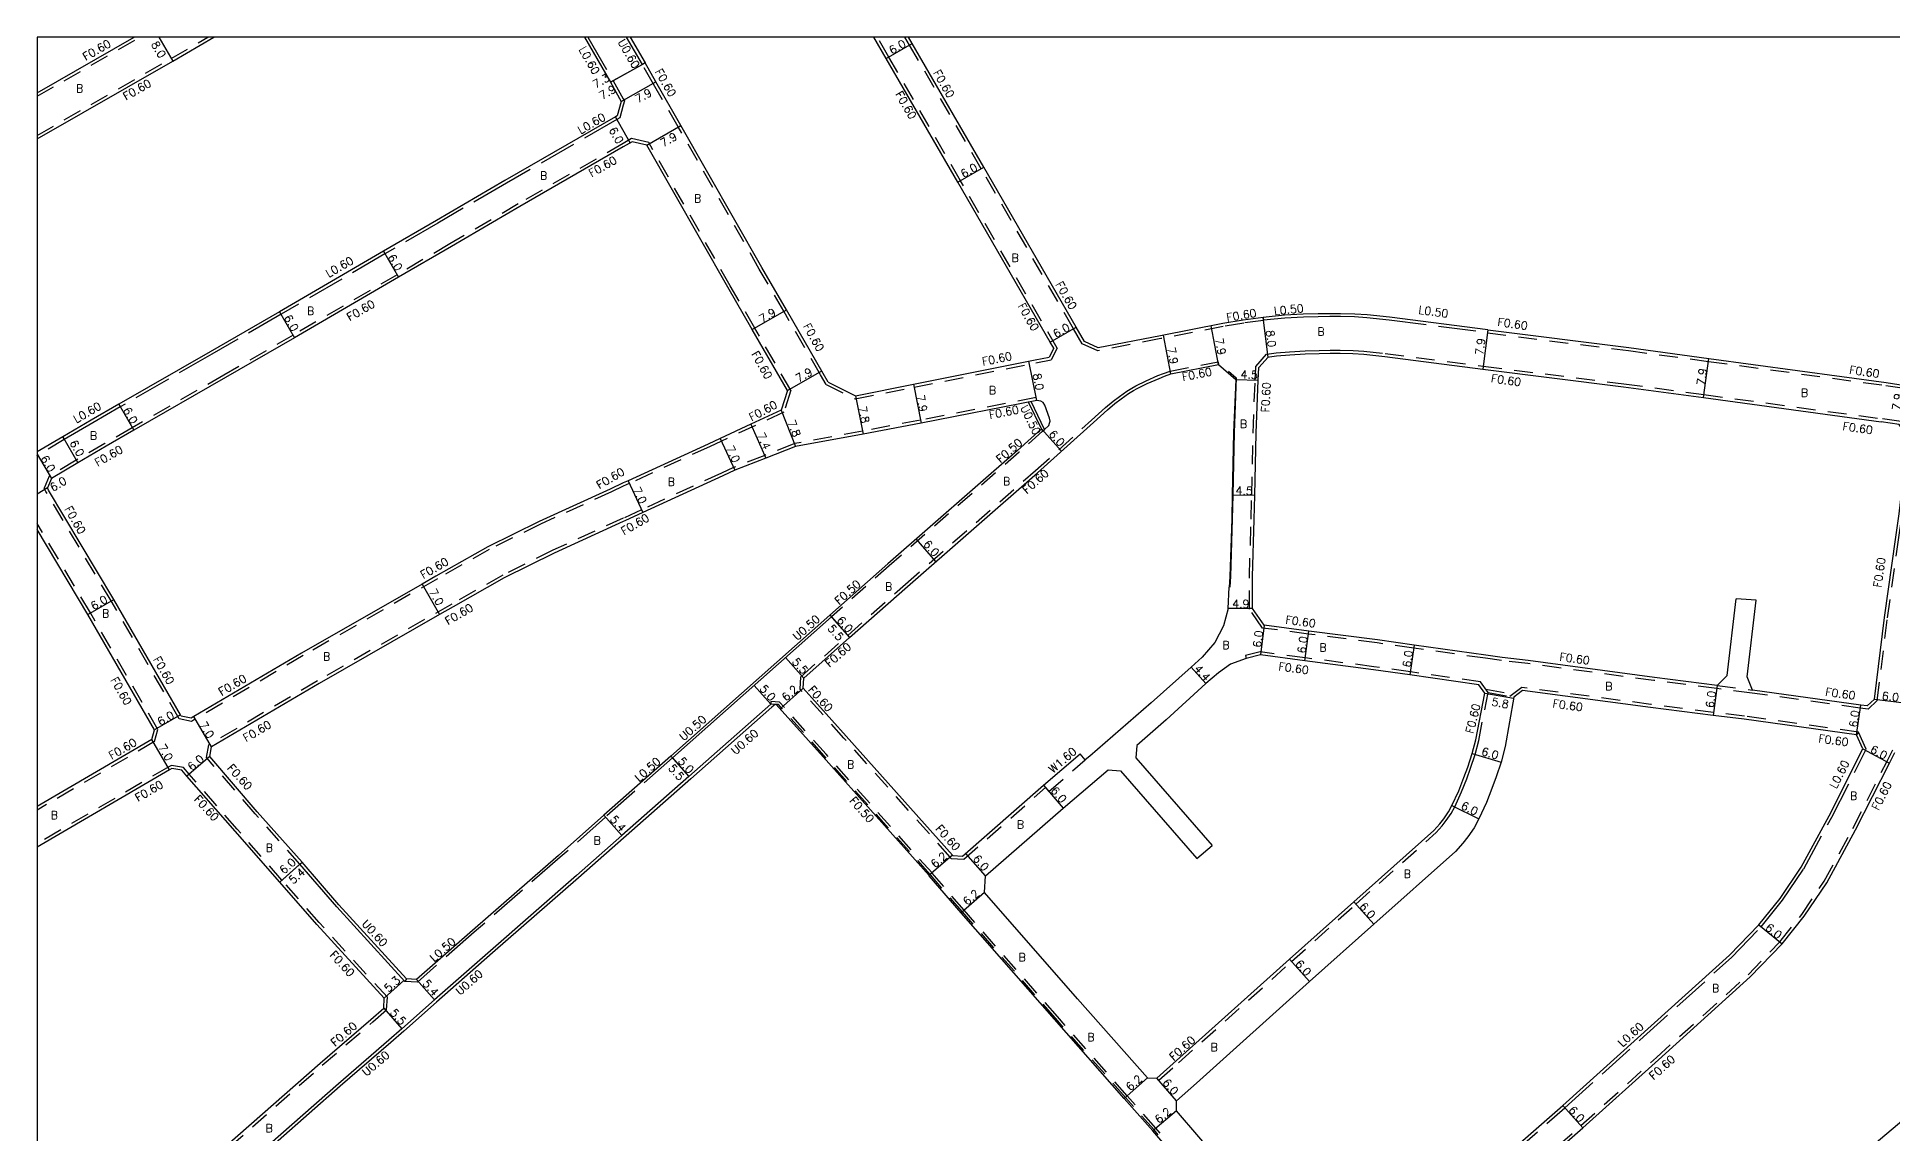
# Model space of a CAD drawing. Header units: metres. Extents: x -2400 to -1600, y -110400 to -109800.
# Drawn here: x -2400 to -2028.9, y -110019.3 to -109800 of the extents above; entities that cross this region are included whole.
import ezdxf

# ---------------------------------------------------------------- set-up
doc = ezdxf.new("R2010")
doc.units = ezdxf.units.M
doc.header["$LTSCALE"] = 2.5
for name, pattern in [('22320', [2.5, 1.5, -1]), ('22330', [4, 3, -1]), ('51070', [2.5, 1.5, -1])]:
    doc.linetypes.add(name, pattern=pattern)
for name, color, linetype in [('2101000', 175, 'Continuous'), ('2102000', 4, 'Continuous'), ('2102001', 191, 'Continuous'), ('2231000', 4, 'Continuous'), ('2232000', 120, '22320'), ('2233000', 120, '22330'), ('5107000', 4, '51070'), ('6132000', 60, '61320'), ('9201100', 215, 'Continuous'), ('9201500', 222, 'Continuous'), ('9202100', 82, 'Continuous'), ('9203500', 155, 'Continuous'), ('999', 7, 'Continuous')]:
    doc.layers.add(name, color=color, linetype=linetype)
doc.styles.add('Dm_Anotation', font='txt.shx', dxfattribs={"bigfont": 'pscdm.shx'})
doc.linetypes.add('61320', pattern='A,0,[3,dmdr.shx,S=0.25,R=0,X=0,Y=0],1.5,[3,dmdr.shx,S=0.25,R=0,X=0,Y=0]', length=1.5)

msp = doc.modelspace()

# ---------------------------------------------------------------- linework, layer by layer
at = {"layer": '2101000'}
for points in [[(-2400, -109820.36), (-2372.87, -109804.78), (-2364.66, -109800)], [(-2400, -109811.14), (-2380.6, -109800)], [(-2290.55, -109800), (-2285.32, -109809.03), (-2283.17, -109812.84)], [(-2241.78, -109868.99), (-2242.81, -109867.22), (-2250.16, -109854.52), (-2255.05, -109846.08), (-2271.25, -109817.64), (-2276.29, -109808.96), (-2278.43, -109805.15), (-2278.96, -109805.45), (-2282.11, -109800)], [(-2196.7, -109862.21), (-2197.4, -109861), (-2215.87, -109829.01), (-2230.19, -109804.3), (-2232.68, -109800)], [(-2109.9, -109858.55), (-2129.57, -109856.01), (-2134.01, -109855.53), (-2136.5, -109855.36), (-2139.32, -109855.3), (-2141.48, -109855.29), (-2143.8, -109855.33), (-2146.78, -109855.41), (-2150.51, -109855.6), (-2154.83, -109856.03), (-2158.79, -109856.59), (-2162.9, -109857.28), (-2175.36, -109859.69), (-2187.83, -109862.1), (-2190.56, -109860.85), (-2192.21, -109858), (-2210.68, -109826), (-2225, -109801.29), (-2225.74, -109800)], [(-2283.17, -109812.84), (-2283.98, -109815.73), (-2284.35, -109815.94), (-2306.47, -109828.66), (-2320.13, -109836.65), (-2330.74, -109842.82), (-2351.5, -109854.9), (-2365.37, -109862.89), (-2383.66, -109873.4), (-2389.17, -109876.56), (-2394.89, -109879.93), (-2400, -109882.94)], [(-2282.77, -109821.95), (-2303.49, -109833.87), (-2317.15, -109841.85), (-2327.72, -109848), (-2348.51, -109860.1), (-2362.34, -109868.07), (-2380.67, -109878.6), (-2386.16, -109881.75), (-2391.85, -109885.1), (-2397.13, -109888.21), (-2397.95, -109890.14)], [(-2281, -109820.94), (-2282.77, -109821.95)], [(-2278.08, -109821.61), (-2281, -109820.94)], [(-2249.94, -109870.67), (-2257, -109858.48), (-2261.9, -109850.02), (-2278.08, -109821.61)], [(-2109.9, -109858.55), (-2081.7, -109862.06), (-2065.67, -109864.22), (-2030.19, -109869.05)], [(-2241.78, -109868.99), (-2236.32, -109871.71), (-2224.72, -109869.4), (-2200.38, -109864.53), (-2197.61, -109863.99)], [(-2196.7, -109862.21), (-2197.61, -109863.99)], [(-2155.7, -109866.06), (-2153.84, -109863.97), (-2153.51, -109863.92), (-2152.17, -109863.75), (-2149.5, -109863.53), (-2146.39, -109863.3), (-2143.62, -109863.23), (-2141.42, -109863.19), (-2139.42, -109863.2), (-2136.86, -109863.25), (-2134.71, -109863.4), (-2130.5, -109863.86), (-2110.87, -109866.39)], [(-2216.9, -109963.61), (-2216.95, -109963.55), (-2238.2, -109939.76), (-2246.78, -109930.15), (-2246.66, -109928.16), (-2237.51, -109920.04), (-2225.94, -109909.8), (-2199.96, -109887.11), (-2188.71, -109877.04), (-2185.95, -109874.51), (-2184.44, -109873.24), (-2183.22, -109872.32), (-2181.72, -109871.27), (-2180.76, -109870.67), (-2180, -109870.25), (-2177.98, -109869.23), (-2175.64, -109868.22), (-2174.55, -109867.79), (-2173.27, -109867.33), (-2163.71, -109865.48), (-2160.3, -109868.42)], [(-2156.93, -109914.2), (-2156.97, -109907.9), (-2156.61, -109896.42), (-2156.49, -109891.65), (-2156.24, -109879.21), (-2155.8, -109868.6), (-2155.7, -109866.06)], [(-2110.87, -109866.39), (-2082.76, -109869.89), (-2066.73, -109872.05), (-2031.25, -109876.88)], [(-2249.94, -109870.67), (-2251.17, -109874.57)], [(-2160.3, -109868.42), (-2160.74, -109879.07), (-2160.98, -109891.54), (-2161.1, -109896.3), (-2161.47, -109907.85), (-2161.59, -109909.96)], [(-2030.19, -109869.05), (-2026.43, -109869.62)], [(-2251.17, -109874.57), (-2257.29, -109877.41), (-2263.41, -109880.24), (-2265.82, -109881.35), (-2281.82, -109888.7), (-2282.77, -109889.14)], [(-2199.14, -109878.32), (-2198.91, -109878.79), (-2198.52, -109878.44), (-2197.65, -109877.66), (-2197.51, -109877.16), (-2197.43, -109876.8), (-2197.51, -109876.2), (-2198.44, -109873.56), (-2198.83, -109873.03), (-2199.3, -109872.78), (-2200.1, -109872.63), (-2223.19, -109877.15), (-2234.79, -109879.36)], [(-2199.14, -109878.32), (-2203.94, -109882.61), (-2229.9, -109905.29), (-2241.48, -109915.55), (-2241.15, -109915.93), (-2272.96, -109944.1), (-2273.29, -109943.73), (-2286.67, -109955.58), (-2295.72, -109963.59), (-2312.91, -109978.58), (-2324.12, -109988.4), (-2326.11, -109988.29)], [(-2032.57, -109932.36), (-2030.55, -109916.05), (-2028.26, -109899.97), (-2027.59, -109895.31), (-2025.91, -109880.14), (-2027.61, -109877.42), (-2031.25, -109876.88)], [(-2234.79, -109879.36), (-2248.32, -109881.83), (-2254.28, -109884.17), (-2260.47, -109886.59), (-2262.88, -109887.71), (-2278.88, -109895.05), (-2282.47, -109896.71), (-2282.77, -109896.84)], [(-2282.77, -109889.14), (-2285.38, -109890.34), (-2299.58, -109896.82), (-2309.88, -109901.92), (-2320.24, -109907.77), (-2322.99, -109909.35), (-2347.1, -109923.15), (-2368.66, -109935.84), (-2369.02, -109936.05), (-2369.22, -109936.16)], [(-2369.22, -109936.16), (-2371.18, -109935.76), (-2371.32, -109935.52), (-2384.66, -109912.41), (-2397.72, -109890.54), (-2397.95, -109890.14)], [(-2282.77, -109896.84), (-2296.58, -109903.14), (-2306.59, -109908.1), (-2316.79, -109913.87), (-2319.51, -109915.42), (-2343.62, -109929.22), (-2365.11, -109941.87)], [(-2376.51, -109938.52), (-2389.85, -109915.41), (-2400, -109898.43)], [(-2161.83, -109914.24), (-2161.59, -109909.96)], [(-2161.83, -109914.24), (-2162.74, -109917.68), (-2164.49, -109921.01), (-2166.98, -109923.97), (-2169.2, -109925.96), (-2177.19, -109933.1), (-2189.48, -109943.72), (-2190.38, -109944.48), (-2191.42, -109943.26)], [(-2064.04, -109929.64), (-2076.57, -109928.05), (-2101.83, -109924.63), (-2107.04, -109924.05), (-2110.27, -109923.59), (-2124.6, -109921.56), (-2131.93, -109920.52), (-2145.69, -109918.74), (-2154.58, -109917.57), (-2156.93, -109914.2)], [(-2161.31, -109925.39), (-2163.74, -109927.11), (-2166.27, -109929.24), (-2174.21, -109936.48), (-2180.09, -109941.61)], [(-2136.69, -109972.88), (-2120.65, -109958.62), (-2119.5, -109957.29), (-2118.69, -109956.27), (-2117.73, -109954.91), (-2117.05, -109953.64), (-2115.69, -109950.66), (-2114.65, -109948.05), (-2113.88, -109945.95), (-2113, -109943.24), (-2112.29, -109940.49), (-2110.45, -109931.17), (-2111.67, -109929.46), (-2125.45, -109927.5), (-2132.73, -109926.47), (-2146.46, -109924.69), (-2155.35, -109923.52), (-2158.19, -109924.23), (-2161.31, -109925.39)], [(-2036.14, -109939.49), (-2058.64, -109936.38), (-2064.79, -109935.59), (-2077.32, -109934), (-2102.92, -109930.64), (-2104.7, -109931.94), (-2106.44, -109941.82), (-2107.24, -109944.92), (-2108.21, -109947.91), (-2109.05, -109950.19), (-2110.17, -109953.02), (-2111.67, -109956.3), (-2112.61, -109958.06), (-2113.89, -109959.88), (-2114.89, -109961.13), (-2116.37, -109962.84), (-2132.69, -109977.35)], [(-2034.03, -109933.72), (-2035.31, -109933.54), (-2056.95, -109930.54)], [(-2252.18, -109933.42), (-2253.28, -109933.35), (-2269.64, -109947.84), (-2283.09, -109959.62), (-2292.14, -109967.64), (-2309.36, -109982.64), (-2320.56, -109992.46), (-2327.06, -109998.29), (-2329.64, -110000.56), (-2339.76, -110009.25), (-2358.4, -110025.67), (-2381.84, -110046.29)], [(-2144.03, -110056.24), (-2149.17, -110050.39), (-2167.86, -110029.11), (-2176.85, -110018.67), (-2182.6, -110012.17), (-2196.56, -109996.35), (-2215.2, -109975.09), (-2221.6, -109967.65), (-2221.61, -109967.64), (-2242.83, -109943.89), (-2252.18, -109933.42)], [(-2032.57, -109932.36), (-2034.03, -109933.72)], [(-2377.05, -109940.44), (-2400, -109953.84)], [(-2377.05, -109940.44), (-2376.51, -109938.52)], [(-2326.11, -109988.29), (-2326.49, -109988.77), (-2340.09, -109973.86), (-2347.44, -109965.35), (-2346.99, -109964.95), (-2355.96, -109954.89), (-2365.49, -109943.84), (-2365.11, -109941.87)], [(-2132.15, -110046.3), (-2120.51, -110036), (-2113.52, -110029.89), (-2094.87, -110013.6), (-2079.92, -110000.1), (-2061.56, -109983.57), (-2055.69, -109977.49), (-2051.43, -109972.21), (-2047.22, -109965.95), (-2041.64, -109955.67), (-2034.86, -109942.31), (-2036.14, -109939.49)], [(-2216.9, -109963.61), (-2214.91, -109963.75), (-2198.72, -109949.58), (-2191.42, -109943.26)], [(-2109.58, -110034.42), (-2090.85, -110018.06), (-2075.77, -110004.45), (-2057.39, -109987.89), (-2051.02, -109981.25), (-2046.59, -109975.77), (-2042.08, -109969.05), (-2036.33, -109958.47), (-2029.56, -109945.14), (-2028.48, -109943)], [(-2373.03, -109946.22), (-2373.52, -109946.49), (-2400, -109961.95)], [(-2330.68, -109994.16), (-2330.57, -109992.16), (-2344.04, -109977.4), (-2351.49, -109968.91), (-2360.41, -109958.76), (-2370.03, -109947.76), (-2371.06, -109946.57), (-2373.03, -109946.22)], [(-2210.54, -109971), (-2210.32, -109967.71), (-2194.8, -109954.12), (-2185.81, -109946.5)], [(-2177.95, -110008.06), (-2191.91, -109992.25), (-2210.54, -109971)], [(-1983.03, -109969.69), (-1987.48, -109975.51), (-1996.29, -109986.65), (-2005.64, -109997.19), (-2012, -110004.16), (-2019.32, -110011.31), (-2019.9, -110010.63), (-2032.6, -110021.4), (-2037.04, -110024.95), (-2043.09, -110029.62), (-2042.66, -110030.17), (-2046.88, -110033.06), (-2052.57, -110036.63), (-2055.02, -110038), (-2055.3, -110037.58), (-2056.46, -110038.34), (-2064.59, -110043.3), (-2068.61, -110045.66), (-2069.65, -110046.3)], [(-2177.95, -110008.06), (-2176.05, -110008.1), (-2172.13, -110004.6), (-2149.53, -109984.36), (-2136.69, -109972.88)], [(-2172.16, -110014.63), (-2172.11, -110012.63), (-2168.15, -110009.1), (-2145.53, -109988.83), (-2132.69, -109977.35)], [(-2390.16, -110046.29), (-2362.03, -110021.54), (-2343.37, -110005.1), (-2333.25, -109996.41), (-2330.68, -109994.16)], [(-2140.09, -110051.33), (-2144.51, -110046.3), (-2163.19, -110025.04), (-2172.16, -110014.63)]]:
    msp.add_lwpolyline(points, dxfattribs=at)
at = {"layer": '2102000'}
for points in [[(-2064.04, -109929.64), (-2062, -109927.63), (-2060.22, -109912.32)], [(-2056.95, -109930.54), (-2058.01, -109927.91), (-2056.23, -109912.59)], [(-2180.09, -109941.61), (-2180.26, -109944.1), (-2165.04, -109961.61)], [(-2185.81, -109946.5), (-2183.31, -109946.69), (-2168.06, -109964.23)]]:
    msp.add_lwpolyline(points, dxfattribs=at)
at = {"layer": '2102001'}
for points in [[(-2056.23, -109912.59), (-2060.22, -109912.32)], [(-2168.06, -109964.23), (-2165.04, -109961.61)]]:
    msp.add_lwpolyline(points, dxfattribs=at)
at = {"layer": '2231000'}
for points in [[(-2281.42, -109800), (-2278.43, -109805.15)], [(-2199.14, -109878.32), (-2201.74, -109872.95)], [(-2198.52, -109878.44), (-2201.23, -109872.85)], [(-2241.48, -109915.55), (-2273.29, -109943.73)], [(-2253.07, -109933.97), (-2269.24, -109948.29), (-2291.75, -109968.09), (-2308.96, -109983.09), (-2320.16, -109992.91), (-2326.66, -109998.75), (-2329.25, -110001.02), (-2339.37, -110009.7), (-2358, -110026.12), (-2380.93, -110046.29)], [(-2252.43, -109933.4), (-2253.07, -109933.97)], [(-2326.11, -109988.29), (-2339.65, -109973.46), (-2346.99, -109964.95)]]:
    msp.add_lwpolyline(points, dxfattribs=at)
at = {"layer": '2232000'}
for points in [[(-2400, -109819.67), (-2373.17, -109804.27), (-2365.85, -109800)], [(-2400, -109811.83), (-2379.39, -109800)], [(-2196.02, -109862.19), (-2215.35, -109828.71), (-2229.67, -109804), (-2231.98, -109800)], [(-2154.83, -109856.03), (-2154.76, -109856.63), (-2158.7, -109857.18), (-2162.79, -109857.87), (-2175.25, -109860.28), (-2187.9, -109862.72), (-2190.98, -109861.32), (-2192.73, -109858.3), (-2211.2, -109826.3), (-2225.52, -109801.59), (-2226.44, -109800)], [(-2242.21, -109869.45), (-2243.32, -109867.52), (-2250.68, -109854.82), (-2255.57, -109846.38), (-2271.77, -109817.94), (-2276.72, -109809.41), (-2278.96, -109805.45)], [(-2282.77, -109821.26), (-2303.79, -109833.35), (-2317.45, -109841.34), (-2328.02, -109847.49), (-2348.81, -109859.58), (-2362.64, -109867.55), (-2380.97, -109878.08), (-2386.46, -109881.23), (-2392.16, -109884.59), (-2397.6, -109887.79), (-2398.61, -109890.18)], [(-2281.1, -109820.3), (-2282.77, -109821.26)], [(-2277.68, -109821.08), (-2281.1, -109820.3)], [(-2249.29, -109870.59), (-2256.48, -109858.18), (-2261.38, -109849.72), (-2277.68, -109821.08)], [(-2109.9, -109858.55), (-2109.97, -109859.15), (-2081.78, -109862.66), (-2065.75, -109864.82), (-2030.27, -109869.65)], [(-2196.02, -109862.19), (-2197.21, -109864.52)], [(-2157.53, -109914.39), (-2157.57, -109907.89), (-2157.2, -109896.4), (-2157.09, -109891.64), (-2156.84, -109879.19), (-2156.4, -109868.58), (-2156.29, -109865.82), (-2154.14, -109863.41), (-2153.6, -109863.32), (-2152.24, -109863.15), (-2149.55, -109862.93), (-2146.42, -109862.7), (-2143.64, -109862.63), (-2141.43, -109862.59), (-2139.42, -109862.6), (-2136.83, -109862.65), (-2134.66, -109862.8), (-2130.43, -109863.26), (-2110.8, -109865.8)], [(-2217.19, -109964.19), (-2217.4, -109963.95), (-2238.65, -109940.16), (-2247.39, -109930.37), (-2247.25, -109927.87), (-2237.9, -109919.6), (-2226.33, -109909.35), (-2200.36, -109886.66), (-2189.11, -109876.6), (-2186.34, -109874.06), (-2184.82, -109872.77), (-2183.57, -109871.84), (-2182.06, -109870.77), (-2181.06, -109870.15), (-2180.28, -109869.72), (-2178.24, -109868.69), (-2175.87, -109867.66), (-2174.76, -109867.23), (-2173.43, -109866.75), (-2163.83, -109864.9), (-2163.71, -109865.48)], [(-2242.21, -109869.45), (-2236.4, -109872.34), (-2224.6, -109869.99), (-2200.27, -109865.12), (-2197.21, -109864.52)], [(-2110.8, -109865.8), (-2082.68, -109869.3), (-2066.65, -109871.46), (-2031.17, -109876.29)], [(-2249.29, -109870.59), (-2250.68, -109875.01), (-2263.16, -109880.78), (-2265.56, -109881.9), (-2281.57, -109889.25), (-2282.77, -109889.8)], [(-2030.27, -109869.65), (-2026.28, -109870.25)], [(-2200.1, -109872.63), (-2200.22, -109872.04), (-2223.31, -109876.56), (-2234.91, -109878.77)], [(-2234.91, -109878.77), (-2248.48, -109881.25), (-2254.5, -109883.61), (-2260.71, -109886.04), (-2263.14, -109887.16), (-2279.13, -109894.5), (-2282.72, -109896.16), (-2282.77, -109896.18)], [(-2198.91, -109878.79), (-2203.61, -109882.99), (-2229.57, -109905.67), (-2241.15, -109915.93)], [(-2032, -109932.65), (-2029.95, -109916.13), (-2027.66, -109900.06), (-2027, -109895.38), (-2025.29, -109880), (-2027.25, -109876.87), (-2031.17, -109876.29)], [(-2394.59, -109880.45), (-2399.98, -109883.62)], [(-2394.59, -109880.45), (-2394.89, -109879.93)], [(-2399.98, -109883.62), (-2400, -109883.57)], [(-2400, -109883.62), (-2399.98, -109883.62)], [(-2282.77, -109889.8), (-2285.12, -109890.88), (-2299.33, -109897.36), (-2309.6, -109902.45), (-2319.94, -109908.29), (-2346.8, -109923.66), (-2368.36, -109936.36), (-2368.73, -109936.57), (-2369.13, -109936.79)], [(-2369.13, -109936.79), (-2371.56, -109936.29), (-2385.17, -109912.72), (-2398.24, -109890.84), (-2398.61, -109890.18)], [(-2375.87, -109938.43), (-2389.33, -109915.11), (-2400, -109897.26)], [(-2282.77, -109896.18), (-2296.84, -109902.6), (-2306.88, -109907.57), (-2317.09, -109913.35), (-2343.93, -109928.7), (-2365.65, -109941.49)], [(-2064.11, -109930.24), (-2076.65, -109928.64), (-2101.9, -109925.23), (-2107.12, -109924.65), (-2110.36, -109924.19), (-2124.69, -109922.15), (-2132.01, -109921.12), (-2145.77, -109919.34), (-2154.92, -109918.13), (-2157.53, -109914.39)], [(-2136.29, -109973.33), (-2120.22, -109959.04), (-2119.04, -109957.67), (-2118.21, -109956.63), (-2117.22, -109955.23), (-2116.51, -109953.9), (-2115.14, -109950.9), (-2114.09, -109948.26), (-2113.32, -109946.15), (-2112.43, -109943.41), (-2111.71, -109940.62), (-2109.81, -109931.03), (-2111.33, -109928.9), (-2125.36, -109926.91), (-2132.65, -109925.87), (-2146.39, -109924.1), (-2155.39, -109922.91), (-2158.37, -109923.65), (-2158.19, -109924.23)], [(-2110.31, -109930.33), (-2104.85, -109931.31)], [(-2035.73, -109938.94), (-2058.56, -109935.78), (-2064.72, -109935), (-2077.25, -109933.41), (-2103.09, -109930.02), (-2105.51, -109931.8)], [(-2057.03, -109931.14), (-2064.11, -109930.24)], [(-2064.04, -109929.64), (-2056.95, -109930.54)], [(-2143.06, -110056.14), (-2148.57, -110049.86), (-2167.26, -110028.58), (-2176.25, -110018.15), (-2182, -110011.64), (-2195.96, -109995.82), (-2214.6, -109974.56), (-2220.99, -109967.13), (-2221.01, -109967.11), (-2242.23, -109943.36), (-2251.52, -109932.95), (-2253.25, -109932.85), (-2253.28, -109933.35)], [(-2143.42, -110056.47), (-2148.95, -110050.19), (-2167.64, -110028.91), (-2176.63, -110018.47), (-2182.37, -110011.97), (-2196.33, -109996.15), (-2214.97, -109974.89), (-2221.37, -109967.46), (-2221.38, -109967.44), (-2242.6, -109943.69), (-2251.75, -109933.44), (-2252.18, -109933.42)], [(-2109.81, -109931.03), (-2104.7, -109931.94)], [(-2033.83, -109934.36), (-2035.39, -109934.14), (-2057.03, -109931.14)], [(-2032, -109932.65), (-2033.83, -109934.36)], [(-2376.54, -109940.84), (-2400, -109954.54)], [(-2376.54, -109940.84), (-2375.87, -109938.43)], [(-2347.44, -109965.35), (-2356.41, -109955.28), (-2366.13, -109944.01), (-2365.65, -109941.49)], [(-2035.73, -109938.94), (-2036.14, -109939.49)], [(-2373.13, -109945.59), (-2373.67, -109945.88), (-2400, -109961.26)], [(-2389.25, -110046.29), (-2361.64, -110021.99), (-2342.97, -110005.55), (-2332.85, -109996.86), (-2330.1, -109994.44), (-2329.96, -109991.94), (-2343.6, -109977), (-2351.04, -109968.52), (-2359.96, -109958.37), (-2369.58, -109947.36), (-2370.75, -109946.02), (-2373.13, -109945.59)], [(-2109.98, -110033.97), (-2091.25, -110017.61), (-2076.17, -110004), (-2057.81, -109987.46), (-2051.47, -109980.86), (-2047.08, -109975.41), (-2042.6, -109968.74), (-2036.86, -109958.19), (-2030.1, -109944.86), (-2028.88, -109942.46)], [(-2217.19, -109964.19), (-2214.7, -109964.37), (-2198.32, -109950.03)], [(-2175.65, -110008.55), (-2171.73, -110005.05), (-2149.13, -109984.81), (-2136.29, -109973.33)], [(-2176.05, -110008.1), (-2175.65, -110008.55)]]:
    msp.add_lwpolyline(points, dxfattribs=at)
at = {"layer": '2233000'}
for points in [[(-2289.86, -109800), (-2284.8, -109808.73), (-2282.77, -109812.33), (-2282.53, -109812.76), (-2282.77, -109813.63), (-2283.47, -109816.13), (-2284.05, -109816.46), (-2306.16, -109829.18), (-2319.83, -109837.17), (-2330.43, -109843.34), (-2351.2, -109855.42), (-2365.07, -109863.41), (-2383.36, -109873.92), (-2388.86, -109877.08), (-2394.59, -109880.45)], [(-2154.77, -109856.53), (-2150.47, -109856.1), (-2146.76, -109855.91), (-2143.79, -109855.83), (-2141.48, -109855.79), (-2139.33, -109855.8), (-2136.52, -109855.86), (-2134.06, -109856.03), (-2129.63, -109856.51), (-2109.96, -109859.05)], [(-2120.11, -110036.45), (-2113.13, -110030.35), (-2094.47, -110014.05), (-2079.51, -110000.55), (-2061.14, -109984), (-2055.24, -109977.88), (-2050.94, -109972.56), (-2046.71, -109966.26), (-2041.11, -109955.95), (-2034.19, -109942.33), (-2035.73, -109938.94)], [(-2272.96, -109944.1), (-2286.34, -109955.95), (-2295.39, -109963.97), (-2312.58, -109978.95), (-2323.94, -109988.91), (-2326.49, -109988.77)]]:
    msp.add_lwpolyline(points, dxfattribs=at)
at = {"layer": '5107000'}
msp.add_lwpolyline([(-2198.72, -109949.58), (-2197.67, -109950.79), (-2190.38, -109944.48)], dxfattribs=at)
at = {"layer": '6132000'}
msp.add_lwpolyline([(-2161.75, -109866.8), (-2160.19, -109868.11), (-2160.64, -109879.07), (-2160.88, -109891.54), (-2161, -109896.3), (-2161.37, -109907.85), (-2161.49, -109909.97)], dxfattribs=at)
at = {"layer": '9201100'}
for points in [[(-2375.66, -109800), (-2372.87, -109804.78)], [(-2230.19, -109804.3), (-2225, -109801.29)], [(-2285.32, -109809.03), (-2278.43, -109805.15)], [(-2278.96, -109805.45), (-2285.32, -109809.03)], [(-2283.17, -109812.84), (-2276.29, -109808.96)], [(-2281.37, -109821.15), (-2284.35, -109815.94)], [(-2278.08, -109821.61), (-2271.25, -109817.64)], [(-2215.87, -109829.01), (-2210.68, -109826)], [(-2330.74, -109842.82), (-2327.72, -109848)], [(-2351.5, -109854.9), (-2348.51, -109860.1)], [(-2257, -109858.48), (-2250.16, -109854.52)], [(-2153.84, -109863.97), (-2154.83, -109856.03)], [(-2197.4, -109861), (-2192.21, -109858)], [(-2173.27, -109867.33), (-2174.77, -109859.57)], [(-2163.71, -109865.48), (-2165.21, -109857.73)], [(-2109.9, -109858.55), (-2110.91, -109866.39)], [(-2249.94, -109870.67), (-2243.1, -109866.7)], [(-2200.1, -109872.63), (-2201.67, -109864.79)], [(-2066.73, -109872.05), (-2065.67, -109864.22)], [(-2224.72, -109869.4), (-2223.19, -109877.15)], [(-2160.3, -109868.42), (-2155.8, -109868.6)], [(-2383.66, -109873.4), (-2380.67, -109878.6)], [(-2251.17, -109874.57), (-2248.32, -109881.83)], [(-2236.32, -109871.71), (-2234.79, -109879.36)], [(-2257.29, -109877.41), (-2254.28, -109884.17)], [(-2199.14, -109878.32), (-2195.14, -109882.79)], [(-2394.89, -109879.93), (-2391.85, -109885.1)], [(-2263.41, -109880.24), (-2260.47, -109886.59)], [(-2400, -109883.37), (-2397.13, -109888.21)], [(-2281.82, -109888.7), (-2278.88, -109895.05)], [(-2397.95, -109890.14), (-2400, -109891.37)], [(-2156.49, -109891.65), (-2160.98, -109891.54)], [(-2220.25, -109904.83), (-2224.2, -109900.31)], [(-2322.99, -109909.35), (-2319.51, -109915.42)], [(-2389.85, -109915.41), (-2384.66, -109912.41)], [(-2241.48, -109915.55), (-2237.51, -109920.04)], [(-2241.15, -109915.93), (-2237.51, -109920.04)], [(-2156.93, -109914.2), (-2161.83, -109914.24)], [(-2154.58, -109917.57), (-2155.35, -109923.52)], [(-2146.46, -109924.69), (-2145.69, -109918.74)], [(-2124.6, -109921.56), (-2125.45, -109927.5)], [(-2246.66, -109928.16), (-2250.31, -109924.04)], [(-2169.2, -109925.96), (-2166.27, -109929.24)], [(-2253.28, -109933.35), (-2256.6, -109929.61)], [(-2064.04, -109929.64), (-2064.79, -109935.59)], [(-2110.45, -109931.17), (-2104.74, -109932.17)], [(-2036.14, -109939.49), (-2035.31, -109933.54)], [(-2032.57, -109932.36), (-2026.61, -109933.09)], [(-2371.32, -109935.52), (-2376.51, -109938.52)], [(-2365.11, -109941.87), (-2368.66, -109935.84)], [(-2373.52, -109946.49), (-2377.05, -109940.44)], [(-2365.49, -109943.84), (-2370.03, -109947.76)], [(-2273.29, -109943.73), (-2269.64, -109947.84)], [(-2272.96, -109944.1), (-2269.64, -109947.84)], [(-2113, -109943.24), (-2107.24, -109944.92)], [(-2034.86, -109942.31), (-2029.56, -109945.14)], [(-2198.72, -109949.58), (-2194.8, -109954.12)], [(-2286.67, -109955.58), (-2283.09, -109959.62)], [(-2117.05, -109953.64), (-2111.67, -109956.3)], [(-2210.32, -109967.71), (-2214.27, -109963.19)], [(-2351.49, -109968.91), (-2346.99, -109964.95)], [(-2351.49, -109968.91), (-2347.44, -109965.35)], [(-2136.69, -109972.88), (-2132.69, -109977.35)], [(-2055.69, -109977.49), (-2051.02, -109981.25)], [(-2149.53, -109984.36), (-2145.53, -109988.83)], [(-2330.57, -109992.16), (-2326.66, -109988.59)], [(-2324.12, -109988.4), (-2320.56, -109992.46)], [(-2330.68, -109994.16), (-2327.06, -109998.29)], [(-2172.11, -110012.63), (-2176.05, -110008.1)], [(-2094.87, -110013.6), (-2090.85, -110018.06)]]:
    msp.add_lwpolyline(points, dxfattribs=at)
at = {"layer": '9201100', "flags": 128}
for points in [[(-2246.78, -109930.15), (-2251.4, -109934.28)], [(-2216.95, -109963.55), (-2221.64, -109967.6)], [(-2210.54, -109971), (-2215.2, -109975.09)], [(-2177.95, -110008.06), (-2182.6, -110012.17)], [(-2172.16, -110014.63), (-2176.85, -110018.67)]]:
    msp.add_lwpolyline(points, dxfattribs=at)
at = {"layer": '999'}
msp.add_lwpolyline([(-2400, -110400), (-1600, -110400), (-1600, -109800), (-2400, -109800)], close=True, dxfattribs=at)

# ---------------------------------------------------------------- texts
at = {"layer": '9201500', "style": 'Dm_Anotation'}
for s, rotation, p in [('8.0', 300.2541, (-2377.26, -109801.41)), ('6.0', 30.0662, (-2229.03, -109803.51)), ('7.3', 29.3888, (-2288.32, -109810.28)), ('7.9', 29.3888, (-2287.03, -109812.56)), ('7.9', 29.3881, (-2279.86, -109813.25)), ('6.0', 299.8152, (-2285.72, -109818.54)), ('7.9', 30.1556, (-2274.8, -109822.05)), ('6.0', 30.0925, (-2214.71, -109828.22)), ('6.0', 300.1967, (-2329.95, -109843.98)), ('6.0', 299.9406, (-2350.71, -109856.07)), ('7.9', 30.0873, (-2255.02, -109857.21)), ('6.0', 29.99, (-2196.24, -109860.21)), ('7.9', 280.9188, (-2164.45, -109860.32)), ('8.0', 277.1733, (-2154.25, -109858.67)), ('7.9', 280.9188, (-2174.01, -109862.17)), ('7.9', 82.6318, (-2110.81, -109863.69)), ('7.9', 30.0873, (-2247.73, -109869.1)), ('8.0', 281.3109, (-2200.9, -109867.38)), ('4.5', 357.647, (-2159.34, -109868.21)), ('7.9', 82.2467, (-2066.52, -109869.71)), ('7.9', 81.377, (-2027.45, -109874.73)), ('6.0', 299.8749, (-2382.88, -109874.56)), ('7.8', 281.2752, (-2235.77, -109873.95)), ('7.9', 281.1334, (-2224.17, -109871.69)), ('7.8', 291.4516, (-2249.98, -109876.93)), ('6.0', 311.8208, (-2197.81, -109879.42)), ('6.0', 300.4799, (-2393.57, -109881.11)), ('7.0', 294.8362, (-2262.25, -109882.15)), ('7.4', 294.017, (-2256.08, -109879.51)), ('6.0', 300.7035, (-2399.39, -109884.2)), ('6.0', 30.8573, (-2396.85, -109890.92)), ('7.0', 294.779, (-2280.93, -109890.38)), ('4.5', 358.5664, (-2160.33, -109891.45)), ('6.0', 311.1379, (-2222.89, -109901.43)), ('6.0', 29.9948, (-2388.69, -109914.62)), ('7.0', 300.4916, (-2321.71, -109910.89)), ('6.0', 311.5337, (-2240.17, -109916.66)), ('4.9', 0.4035, (-2160.98, -109914.13)), ('5.5', 311.5337, (-2242.02, -109918.29)), ('6.0', 82.6271, (-2155.27, -109922.12)), ('6.0', 82.57, (-2146.38, -109923.29)), ('6.0', 81.9275, (-2125.35, -109926.1)), ('5.5', 311.5337, (-2249.15, -109924.97)), ('4.4', 311.8013, (-2168.73, -109926.34)), ('5.0', 311.5337, (-2255.61, -109930.34)), ('6.2', 41.756, (-2250.21, -109932.88)), ('6.0', 82.757, (-2064.72, -109934.19)), ('5.8', 350.001, (-2109.23, -109933.61)), ('6.0', 352.9701, (-2031.16, -109932.43)), ('6.0', 30.0139, (-2375.35, -109937.73)), ('7.0', 300.4916, (-2367.61, -109937.43)), ('6.0', 82.1042, (-2036.04, -109938.09)), ('7.0', 300.2842, (-2375.86, -109941.94)), ('6.0', 331.9287, (-2033.57, -109942.88)), ('6.0', 40.7698, (-2369.04, -109946.77)), ('5.5', 311.5337, (-2273.89, -109946.23)), ('5.0', 311.5337, (-2271.97, -109944.83)), ('6.0', 343.7762, (-2111.3, -109943.48)), ('6.0', 310.7386, (-2197.41, -109950.7)), ('6.0', 333.6605, (-2115.41, -109954.17)), ('5.4', 311.5337, (-2285.56, -109956.46)), ('6.0', 41.2893, (-2350.66, -109967.44)), ('6.2', 40.7212, (-2220.43, -109966.22)), ('6.0', 311.1982, (-2212.96, -109964.31)), ('5.4', 41.2893, (-2348.82, -109969.42)), ('6.2', 41.2403, (-2213.99, -109973.7)), ('6.0', 311.8123, (-2135.69, -109973.86)), ('6.0', 321.1187, (-2054.54, -109978.29)), ('6.0', 311.8499, (-2148.52, -109985.34)), ('5.3', 42.3776, (-2329.73, -109991.06)), ('5.4', 311.2499, (-2323.01, -109989.29)), ('5.5', 311.2499, (-2329.53, -109995.1)), ('6.2', 41.4387, (-2181.39, -110010.77)), ('6.0', 310.981, (-2175.05, -110009.09)), ('6.2', 40.7412, (-2175.64, -110017.29)), ('6.0', 312.0726, (-2093.86, -110014.58))]:
    msp.add_text(s, height=1.6, rotation=rotation, dxfattribs=at).set_placement(p)
at = {"layer": '9202100', "style": 'Dm_Anotation'}
for p in [(-2392.2, -109811.06), (-2299.43, -109828.49), (-2268.64, -109833.05), (-2205.13, -109844.93), (-2346.01, -109855.54), (-2143.97, -109859.67), (-2209.66, -109871.4), (-2047.26, -109871.89), (-2389.44, -109880.46), (-2159.45, -109878.14), (-2273.9, -109889.71), (-2206.82, -109889.59), (-2230.41, -109910.65), (-2387, -109916.03), (-2342.83, -109924.63), (-2162.95, -109922.33), (-2143.56, -109922.83), (-2086.4, -109930.59), (-2238.04, -109946.21), (-2037.43, -109952.49), (-2397.29, -109956.33), (-2204.07, -109958.21), (-2288.71, -109961.41), (-2354.28, -109962.86), (-2126.68, -109968.09), (-2203.72, -109984.77), (-2065.03, -109990.96), (-2189.97, -110000.73), (-2165.33, -110002.74), (-2354.32, -110018.93)]:
    msp.add_text('B', height=1.6, dxfattribs=at).set_placement(p)
at = {"layer": '9203500', "style": 'Dm_Anotation'}
for s, rotation, p in [('F0.60', 29.79, (-2390.31, -109804.77)), ('U0.60', 300.157, (-2283.94, -109800.98)), ('L0.60', 299.3888, (-2291.71, -109802.44)), ('F0.60', 300.157, (-2276.52, -109806.9)), ('F0.60', 299.986, (-2220.86, -109807.12)), ('F0.60', 29.79, (-2382.24, -109812.7)), ('F0.60', 299.986, (-2228.44, -109811.39)), ('L0.60', 29.875, (-2291.29, -109819.44)), ('F0.60', 29.875, (-2289.13, -109828.07)), ('L0.60', 29.875, (-2341.72, -109848.12)), ('F0.60', 299.986, (-2196.38, -109849.45)), ('F0.60', 29.875, (-2337.48, -109856.82)), ('F0.60', 299.986, (-2203.96, -109853.72)), ('F0.60', 9.5815, (-2162, -109856.88)), ('L0.50', 5.6367, (-2152.58, -109855.56)), ('L0.50', 352.017, (-2123.82, -109855.27)), ('F0.60', 352.0161, (-2108.01, -109857.7)), ('F0.60', 299.4364, (-2246.87, -109857.77)), ('F0.60', 299.4364, (-2257.23, -109863.32)), ('F0.60', 11.2781, (-2210.85, -109865.68)), ('F0.60', 10.9188, (-2170.86, -109868.75)), ('F0.60', 352.0161, (-2109.33, -109868.97)), ('F0.60', 352.0161, (-2037.66, -109867.28)), ('F0.60', 87.647, (-2153.59, -109875.05)), ('L0.60', 29.875, (-2392.15, -109877.22)), ('F0.60', 28.6482, (-2257.1, -109876.86)), ('F0.60', 11.0802, (-2209.46, -109876.35)), ('U0.50', 295.8299, (-2203.43, -109874.04)), ('F0.60', 352.0161, (-2038.99, -109878.54)), ('F0.60', 29.875, (-2387.9, -109885.92)), ('F0.50', 41.1379, (-2207.33, -109885.25)), ('F0.60', 30.4909, (-2287.55, -109890.41)), ('F0.60', 41.1379, (-2202.07, -109891.4)), ('F0.60', 300.014, (-2394.59, -109894.31)), ('F0.60', 30.4909, (-2282.63, -109899.63)), ('F0.60', 30.4909, (-2322.75, -109908.37)), ('F0.60', 81.8973, (-2031.21, -109910.13)), ('F0.50', 41.5337, (-2239.63, -109913.58)), ('F0.60', 30.4909, (-2317.83, -109917.59)), ('U0.50', 41.5337, (-2248, -109920.76)), ('F0.60', 352.5274, (-2150.4, -109917.25)), ('F0.60', 41.5337, (-2241.55, -109926.1)), ('F0.60', 352.5274, (-2095.6, -109924.67)), ('F0.60', 300.014, (-2376.86, -109924.4)), ('F0.60', 352.5274, (-2151.79, -109926.58)), ('F0.60', 300.014, (-2385.39, -109928.51)), ('F0.60', 30.4909, (-2363.12, -109931.75)), ('F0.60', 311.9555, (-2245.94, -109930.54)), ('F0.60', 352.5274, (-2042.46, -109931.66)), ('F0.60', 76.0904, (-2112.8, -109939.35)), ('F0.60', 352.5274, (-2096.99, -109934)), ('F0.60', 30.4909, (-2358.2, -109940.96)), ('U0.50', 41.5337, (-2270.71, -109940.79)), ('F0.60', 30.2861, (-2385.11, -109944.5)), ('U0.60', 41.6326, (-2260.32, -109943.58)), ('F0.60', 352.5274, (-2043.85, -109940.99)), ('F0.60', 312.3776, (-2362.08, -109946.23)), ('L0.50', 41.5337, (-2279.61, -109948.99)), ('W1.60', 40.8726, (-2196.83, -109947.26)), ('L0.60', 63.0804, (-2040.21, -109950.41)), ('F0.60', 30.2861, (-2379.82, -109952.92)), ('F0.60', 63.0804, (-2031.76, -109954.74)), ('F0.60', 312.3776, (-2368.74, -109952.45)), ('F0.50', 311.756, (-2237.67, -109952.75)), ('F0.60', 311.9555, (-2220.46, -109958.36)), ('U0.60', 312.3776, (-2335.2, -109977.35)), ('F0.60', 312.3776, (-2341.61, -109983.58)), ('L0.50', 41.2499, (-2320.61, -109984.99)), ('U0.60', 41.3002, (-2315.44, -109991.67)), ('F0.60', 41.3002, (-2340.4, -110001.9)), ('L0.60', 42.074, (-2082.98, -110002.01)), ('F0.60', 41.8495, (-2172.71, -110004.75)), ('U0.60', 40.6395, (-2334.14, -110007.86)), ('F0.60', 42.074, (-2076.72, -110008.59))]:
    msp.add_text(s, height=1.6, rotation=rotation, dxfattribs=at).set_placement(p)

doc.saveas('drawing.dxf')
